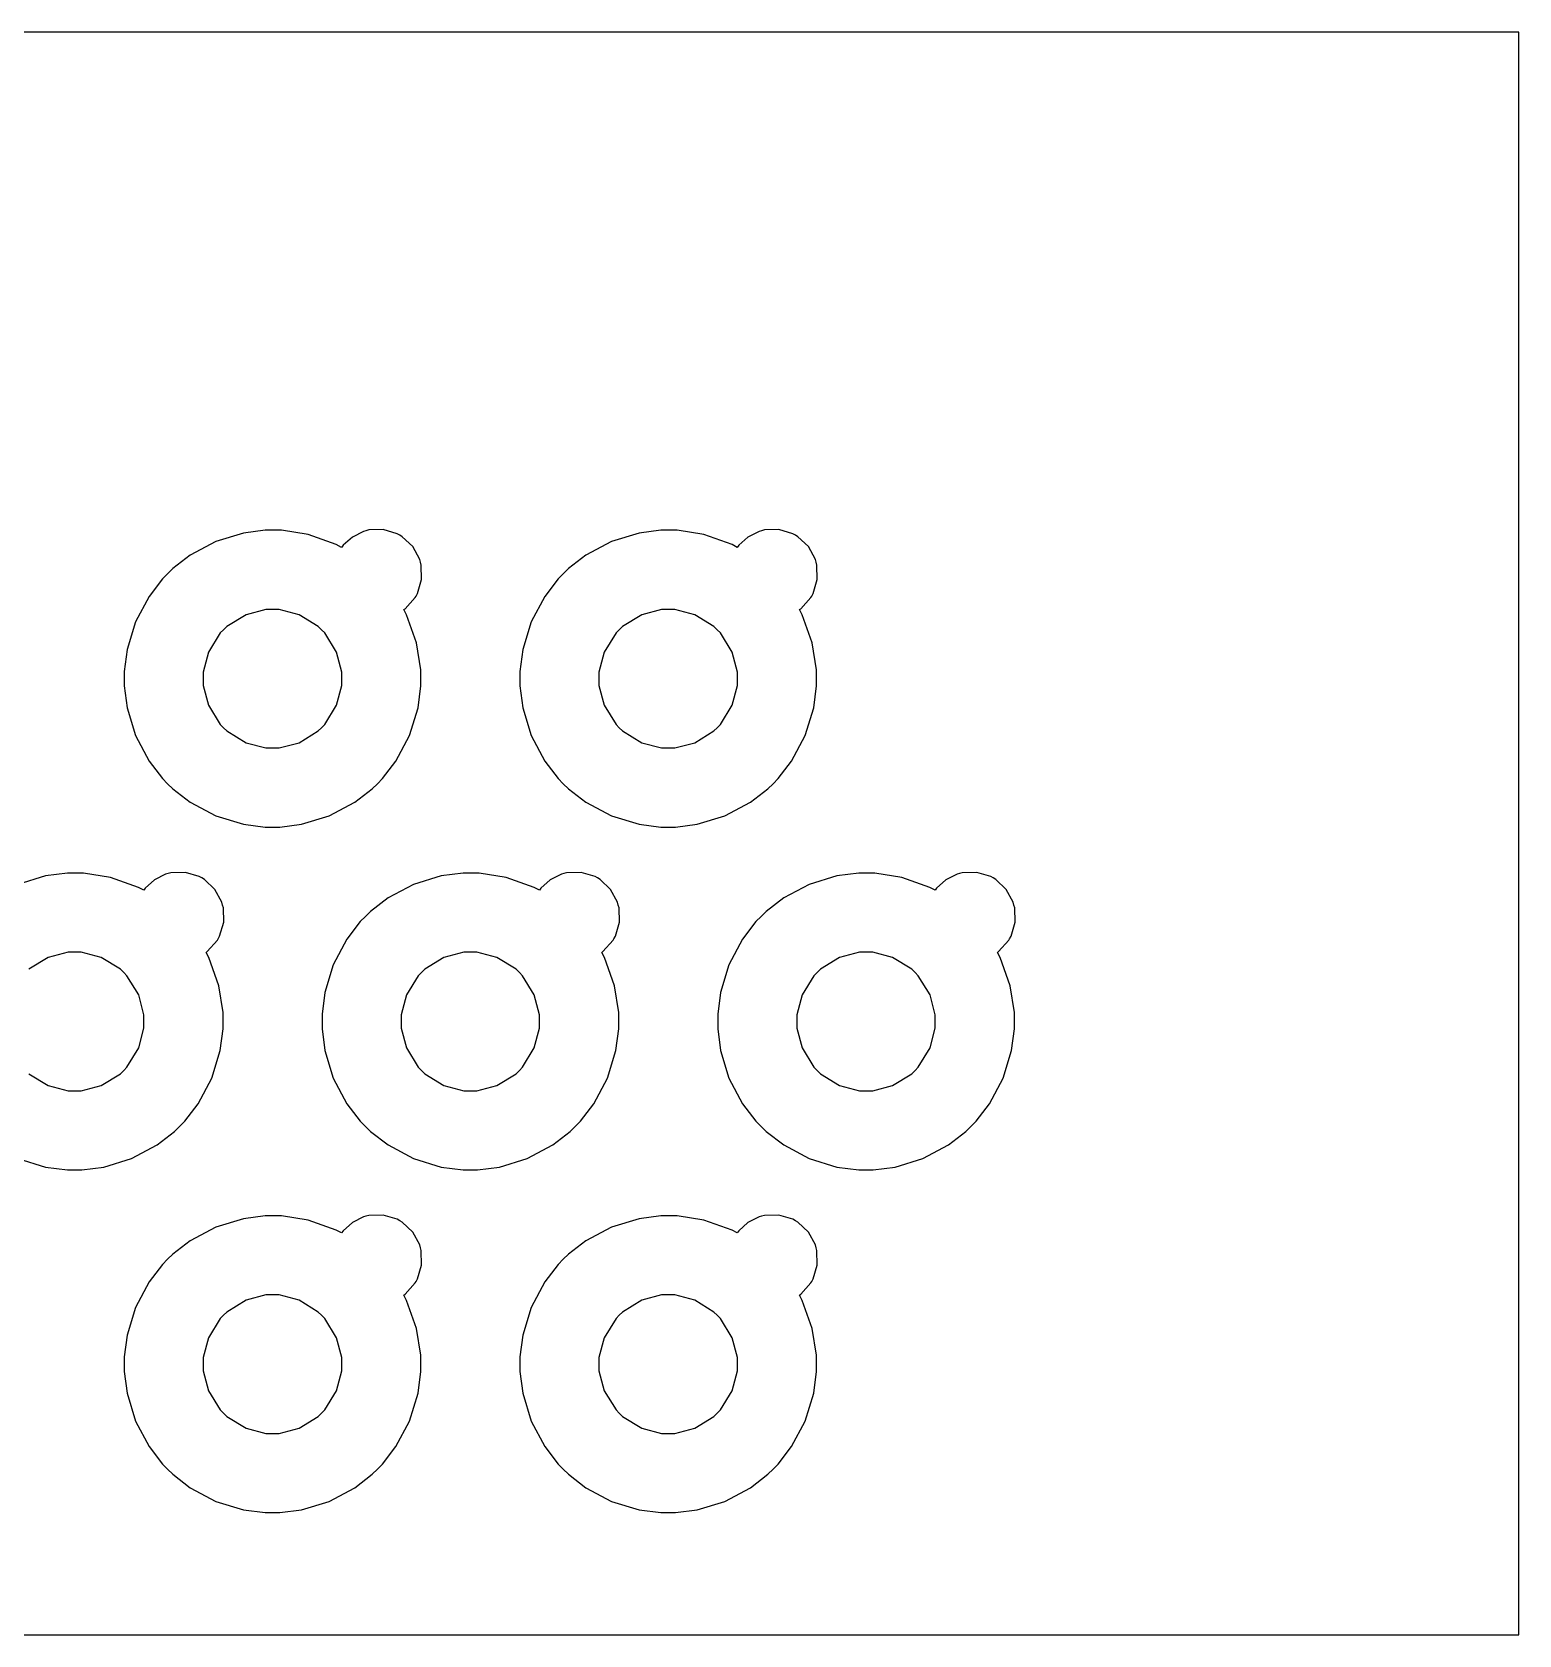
# Model space of a CAD drawing. Extents: x -27 to 273, y -31 to 50.
# Drawn here: x 197.8 to 273, y -31 to 50 of the extents above; entities that cross this region are included whole.
import ezdxf

# ---------------------------------------------------------------- set-up
doc = ezdxf.new("R2010")
doc.units = 0
doc.layers.get('0').update_dxf_attribs({"linetype": 'CONTINUOUS'})

msp = doc.modelspace()

# ---------------------------------------------------------------- linework, layer by layer
at = {"color": 0}
for p, q in [((197.999, 49.9992), (29.2489, 49.9992)), ((273, 49.9992), (197.999, 49.9992)), ((273, 34.812), (273, 49.9992)), ((273, -10.7501), (273, 34.812)), ((208.529, 24.6751), (207.129, 24.2493)), ((209.633, 24.8199), (208.529, 24.6751)), ((210, 24.8199), (209.633, 24.8199)), ((210.451, 24.8199), (210, 24.8199)), ((211.806, 24.6007), (210.451, 24.8199)), ((213.224, 24.0991), (211.806, 24.6007)), ((214.033, 24.4822), (213.566, 24.0619)), ((214.598, 24.7647), (214.033, 24.4822)), ((214.722, 24.7978), (214.598, 24.7647)), ((214.865, 24.8364), (214.722, 24.7978)), ((215.597, 24.8557), (214.865, 24.8364)), ((216.298, 24.6476), (215.597, 24.8557)), ((216.428, 24.5718), (216.298, 24.6476)), ((216.556, 24.4974), (216.428, 24.5718)), ((217.088, 23.9944), (216.556, 24.4974)), ((228.53, 24.6751), (227.13, 24.2493)), ((229.632, 24.8199), (228.53, 24.6751)), ((230, 24.8199), (229.632, 24.8199)), ((230.451, 24.8199), (230, 24.8199)), ((231.805, 24.6007), (230.451, 24.8199)), ((233.225, 24.0991), (231.805, 24.6007)), ((234.032, 24.4822), (233.566, 24.0619)), ((234.597, 24.7647), (234.032, 24.4822)), ((234.721, 24.7978), (234.597, 24.7647)), ((234.865, 24.8364), (234.721, 24.7978)), ((235.596, 24.8557), (234.865, 24.8364)), ((236.299, 24.6476), (235.596, 24.8557)), ((236.428, 24.5718), (236.299, 24.6476)), ((236.557, 24.4974), (236.428, 24.5718)), ((237.089, 23.9944), (236.557, 24.4974)), ((205.839, 23.5617), (204.956, 22.8851)), ((207.129, 24.2493), (205.839, 23.5617)), ((213.491, 23.9586), (213.224, 24.0991)), ((213.566, 24.0619), (213.491, 23.9586)), ((217.438, 23.3509), (217.088, 23.9944)), ((225.838, 23.5617), (224.955, 22.8851)), ((227.13, 24.2493), (225.838, 23.5617)), ((233.492, 23.9586), (233.225, 24.0991)), ((233.566, 24.0619), (233.492, 23.9586)), ((237.437, 23.3509), (237.089, 23.9944)), ((204.956, 22.8851), (204.696, 22.6246)), ((217.477, 23.2062), (217.438, 23.3509)), ((217.515, 23.0628), (217.477, 23.2062)), ((217.533, 22.3311), (217.515, 23.0628)), ((224.955, 22.8851), (224.696, 22.6246)), ((237.476, 23.2062), (237.437, 23.3509)), ((237.515, 23.0628), (237.476, 23.2062)), ((237.534, 22.3311), (237.515, 23.0628)), ((204.436, 22.3655), (203.76, 21.4822)), ((204.696, 22.6246), (204.436, 22.3655)), ((217.326, 21.6283), (217.533, 22.3311)), ((224.435, 22.3655), (223.759, 21.4822)), ((224.696, 22.6246), (224.435, 22.3655)), ((237.326, 21.6283), (237.534, 22.3311)), ((203.76, 21.4822), (203.071, 20.191)), ((216.699, 20.858), (217.212, 21.4313)), ((217.212, 21.4313), (217.252, 21.4988)), ((217.252, 21.4988), (217.326, 21.6283)), ((223.759, 21.4822), (223.07, 20.191)), ((236.699, 20.858), (237.211, 21.4313)), ((237.211, 21.4313), (237.251, 21.4988)), ((237.251, 21.4988), (237.326, 21.6283)), ((208.66, 20.5548), (207.69, 19.9595)), ((209.664, 20.8208), (208.66, 20.5548)), ((210, 20.8208), (209.664, 20.8208)), ((210.334, 20.8208), (210, 20.8208)), ((211.339, 20.5548), (210.334, 20.8208)), ((212.31, 19.9595), (211.339, 20.5548)), ((216.637, 20.8125), (216.699, 20.858)), ((216.778, 20.5466), (216.637, 20.8125)), ((217.279, 19.1272), (216.778, 20.5466)), ((228.659, 20.5548), (227.689, 19.9595)), ((229.664, 20.8208), (228.659, 20.5548)), ((230, 20.8208), (229.664, 20.8208)), ((230.335, 20.8208), (230, 20.8208)), ((231.34, 20.5548), (230.335, 20.8208)), ((232.311, 19.9595), (231.34, 20.5548)), ((236.638, 20.8125), (236.699, 20.858)), ((236.777, 20.5466), (236.638, 20.8125)), ((237.279, 19.1272), (236.777, 20.5466)), ((203.071, 20.191), (202.645, 18.7909)), ((207.36, 19.6315), (206.766, 18.6614)), ((207.526, 19.7955), (207.36, 19.6315)), ((207.69, 19.9595), (207.526, 19.7955)), ((212.474, 19.7955), (212.31, 19.9595)), ((212.638, 19.6315), (212.474, 19.7955)), ((213.232, 18.6614), (212.638, 19.6315)), ((223.07, 20.191), (222.644, 18.7909)), ((227.361, 19.6315), (226.766, 18.6614)), ((227.525, 19.7955), (227.361, 19.6315)), ((227.689, 19.9595), (227.525, 19.7955)), ((232.475, 19.7955), (232.311, 19.9595)), ((232.639, 19.6315), (232.475, 19.7955)), ((233.233, 18.6614), (232.639, 19.6315)), ((202.645, 18.7909), (202.5, 17.6885)), ((206.766, 18.6614), (206.5, 17.6568)), ((213.499, 17.6568), (213.232, 18.6614)), ((217.5, 17.7726), (217.279, 19.1272)), ((222.644, 18.7909), (222.499, 17.6885)), ((226.766, 18.6614), (226.5, 17.6568)), ((233.5, 17.6568), (233.233, 18.6614)), ((237.5, 17.7726), (237.279, 19.1272)), ((202.5, 17.6885), (202.5, 17.3206)), ((202.5, 17.3206), (202.5, 16.954)), ((206.5, 17.6568), (206.5, 17.3206)), ((206.5, 17.3206), (206.5, 16.9857)), ((213.499, 17.3206), (213.499, 17.6568)), ((213.499, 16.9857), (213.499, 17.3206)), ((217.5, 17.3206), (217.5, 17.7726)), ((217.5, 16.954), (217.5, 17.3206)), ((222.499, 17.6885), (222.499, 17.3206)), ((222.499, 17.3206), (222.499, 16.954)), ((226.5, 17.6568), (226.5, 17.3206)), ((226.5, 17.3206), (226.5, 16.9857)), ((233.5, 17.3206), (233.5, 17.6568)), ((233.5, 16.9857), (233.5, 17.3206)), ((237.5, 17.3206), (237.5, 17.7726)), ((237.5, 16.954), (237.5, 17.3206)), ((202.5, 16.954), (202.645, 15.8516)), ((206.5, 16.9857), (206.766, 15.9811)), ((213.232, 15.9811), (213.499, 16.9857)), ((217.354, 15.8516), (217.5, 16.954)), ((222.499, 16.954), (222.644, 15.8516)), ((226.5, 16.9857), (226.766, 15.9811)), ((233.233, 15.9811), (233.5, 16.9857)), ((237.353, 15.8516), (237.5, 16.954)), ((202.645, 15.8516), (203.071, 14.4515)), ((206.766, 15.9811), (207.36, 15.0096)), ((212.638, 15.0096), (213.232, 15.9811)), ((216.928, 14.4515), (217.354, 15.8516)), ((222.644, 15.8516), (223.07, 14.4515)), ((226.766, 15.9811), (227.361, 15.0096)), ((232.639, 15.0096), (233.233, 15.9811)), ((236.927, 14.4515), (237.353, 15.8516)), ((207.36, 15.0096), (207.526, 14.8456)), ((207.526, 14.8456), (207.69, 14.6816)), ((207.69, 14.6816), (208.66, 14.0877)), ((211.339, 14.0877), (212.31, 14.6816)), ((212.31, 14.6816), (212.474, 14.8456)), ((212.474, 14.8456), (212.638, 15.0096)), ((227.361, 15.0096), (227.525, 14.8456)), ((227.525, 14.8456), (227.689, 14.6816)), ((227.689, 14.6816), (228.659, 14.0877)), ((231.34, 14.0877), (232.311, 14.6816)), ((232.311, 14.6816), (232.475, 14.8456)), ((232.475, 14.8456), (232.639, 15.0096)), ((203.071, 14.4515), (203.76, 13.1603)), ((208.66, 14.0877), (209.664, 13.8204)), ((209.664, 13.8204), (210, 13.8204)), ((210, 13.8204), (210.334, 13.8204)), ((210.334, 13.8204), (211.339, 14.0877)), ((216.239, 13.1603), (216.928, 14.4515)), ((223.07, 14.4515), (223.759, 13.1603)), ((228.659, 14.0877), (229.664, 13.8204)), ((229.664, 13.8204), (230, 13.8204)), ((230, 13.8204), (230.335, 13.8204)), ((230.335, 13.8204), (231.34, 14.0877)), ((236.238, 13.1603), (236.927, 14.4515)), ((203.76, 13.1603), (204.436, 12.2769)), ((215.562, 12.2769), (216.239, 13.1603)), ((223.759, 13.1603), (224.435, 12.2769)), ((235.562, 12.2769), (236.238, 13.1603)), ((204.436, 12.2769), (204.696, 12.0165)), ((215.303, 12.0165), (215.562, 12.2769)), ((224.435, 12.2769), (224.696, 12.0165)), ((235.303, 12.0165), (235.562, 12.2769)), ((204.696, 12.0165), (204.956, 11.7574)), ((204.956, 11.7574), (205.839, 11.0808)), ((214.159, 11.0808), (215.043, 11.7574)), ((215.043, 11.7574), (215.303, 12.0165)), ((224.696, 12.0165), (224.955, 11.7574)), ((224.955, 11.7574), (225.838, 11.0808)), ((234.16, 11.0808), (235.042, 11.7574)), ((235.042, 11.7574), (235.303, 12.0165)), ((205.839, 11.0808), (207.129, 10.3918)), ((212.87, 10.3918), (214.159, 11.0808)), ((225.838, 11.0808), (227.13, 10.3918)), ((232.869, 10.3918), (234.16, 11.0808)), ((207.129, 10.3918), (208.529, 9.96597)), ((208.529, 9.96597), (209.633, 9.81989)), ((209.633, 9.81989), (210, 9.81989)), ((210, 9.81989), (210.367, 9.81989)), ((210.367, 9.81989), (211.469, 9.96597)), ((211.469, 9.96597), (212.87, 10.3918)), ((227.13, 10.3918), (228.53, 9.96597)), ((228.53, 9.96597), (229.632, 9.81989)), ((229.632, 9.81989), (230, 9.81989)), ((230, 9.81989), (230.367, 9.81989)), ((230.367, 9.81989), (231.469, 9.96597)), ((231.469, 9.96597), (232.869, 10.3918)), ((198.529, 7.35598), (197.128, 6.93014)), ((199.632, 7.50066), (198.529, 7.35598)), ((200, 7.50066), (199.632, 7.50066)), ((200.451, 7.50066), (200, 7.50066)), ((201.805, 7.28017), (200.451, 7.50066)), ((204.597, 7.44418), (204.032, 7.16167)), ((204.722, 7.47723), (204.597, 7.44418)), ((204.865, 7.51583), (204.722, 7.47723)), ((205.596, 7.53512), (204.865, 7.51583)), ((206.299, 7.32702), (205.596, 7.53512)), ((206.429, 7.25124), (206.299, 7.32702)), ((218.529, 7.35598), (217.129, 6.93014)), ((219.632, 7.50066), (218.529, 7.35598)), ((220, 7.50066), (219.632, 7.50066)), ((220.45, 7.50066), (220, 7.50066)), ((221.805, 7.28017), (220.45, 7.50066)), ((224.597, 7.44418), (224.033, 7.16167)), ((224.721, 7.47723), (224.597, 7.44418)), ((224.864, 7.51583), (224.721, 7.47723)), ((225.596, 7.53512), (224.864, 7.51583)), ((226.299, 7.32702), (225.596, 7.53512)), ((226.428, 7.25124), (226.299, 7.32702)), ((238.529, 7.35598), (237.129, 6.93014)), ((239.632, 7.50066), (238.529, 7.35598)), ((240, 7.50066), (239.632, 7.50066)), ((240.451, 7.50066), (240, 7.50066)), ((241.806, 7.28017), (240.451, 7.50066)), ((244.598, 7.44418), (244.033, 7.16167)), ((244.722, 7.47723), (244.598, 7.44418)), ((244.865, 7.51583), (244.722, 7.47723)), ((245.597, 7.53512), (244.865, 7.51583)), ((246.298, 7.32702), (245.597, 7.53512)), ((246.428, 7.25124), (246.298, 7.32702)), ((203.225, 6.77855), (201.805, 7.28017)), ((203.492, 6.63801), (203.225, 6.77855)), ((203.567, 6.74137), (203.492, 6.63801)), ((204.032, 7.16167), (203.567, 6.74137)), ((206.557, 7.17684), (206.429, 7.25124)), ((207.088, 6.67385), (206.557, 7.17684)), ((207.438, 6.03031), (207.088, 6.67385)), ((217.129, 6.93014), (215.838, 6.24113)), ((223.224, 6.77855), (221.805, 7.28017)), ((223.492, 6.63801), (223.224, 6.77855)), ((223.566, 6.74137), (223.492, 6.63801)), ((224.033, 7.16167), (223.566, 6.74137)), ((226.556, 7.17684), (226.428, 7.25124)), ((227.088, 6.67385), (226.556, 7.17684)), ((227.438, 6.03031), (227.088, 6.67385)), ((237.129, 6.93014), (235.839, 6.24113)), ((243.224, 6.77855), (241.806, 7.28017)), ((243.491, 6.63801), (243.224, 6.77855)), ((243.566, 6.74137), (243.491, 6.63801)), ((244.033, 7.16167), (243.566, 6.74137)), ((246.557, 7.17684), (246.428, 7.25124)), ((247.088, 6.67385), (246.557, 7.17684)), ((247.438, 6.03031), (247.088, 6.67385)), ((207.476, 5.8856), (207.438, 6.03031)), ((207.514, 5.74227), (207.476, 5.8856)), ((207.534, 5.01054), (207.514, 5.74227)), ((215.838, 6.24113), (214.956, 5.56451)), ((227.477, 5.8856), (227.438, 6.03031)), ((227.516, 5.74227), (227.477, 5.8856)), ((227.534, 5.01054), (227.516, 5.74227)), ((235.839, 6.24113), (234.956, 5.56451)), ((247.476, 5.8856), (247.438, 6.03031)), ((247.515, 5.74227), (247.476, 5.8856)), ((247.533, 5.01054), (247.515, 5.74227)), ((207.326, 4.30773), (207.534, 5.01054)), ((214.437, 5.045), (213.76, 4.16168)), ((214.697, 5.30408), (214.437, 5.045)), ((214.956, 5.56451), (214.697, 5.30408)), ((227.327, 4.30773), (227.534, 5.01054)), ((234.436, 5.045), (233.759, 4.16168)), ((234.696, 5.30408), (234.436, 5.045)), ((234.956, 5.56451), (234.696, 5.30408)), ((247.326, 4.30773), (247.533, 5.01054)), ((206.699, 3.53741), (207.211, 4.11067)), ((207.211, 4.11067), (207.251, 4.17823)), ((207.251, 4.17823), (207.326, 4.30773)), ((213.76, 4.16168), (213.071, 2.87045)), ((226.7, 3.53741), (227.212, 4.11067)), ((227.212, 4.11067), (227.252, 4.17823)), ((227.252, 4.17823), (227.327, 4.30773)), ((233.759, 4.16168), (233.07, 2.87045)), ((246.699, 3.53741), (247.212, 4.11067)), ((247.212, 4.11067), (247.252, 4.17823)), ((247.252, 4.17823), (247.326, 4.30773)), ((199.664, 3.50022), (198.659, 3.23426)), ((200, 3.50022), (199.664, 3.50022)), ((200.334, 3.50022), (200, 3.50022)), ((201.338, 3.23426), (200.334, 3.50022)), ((206.638, 3.49195), (206.699, 3.53741)), ((206.778, 3.22599), (206.638, 3.49195)), ((219.665, 3.50022), (218.66, 3.23426)), ((220, 3.50022), (219.665, 3.50022)), ((220.334, 3.50022), (220, 3.50022)), ((221.339, 3.23426), (220.334, 3.50022)), ((226.638, 3.49195), (226.7, 3.53741)), ((226.777, 3.22599), (226.638, 3.49195)), ((239.664, 3.50022), (238.66, 3.23426)), ((240, 3.50022), (239.664, 3.50022)), ((240.334, 3.50022), (240, 3.50022)), ((241.338, 3.23426), (240.334, 3.50022)), ((246.637, 3.49195), (246.699, 3.53741)), ((246.778, 3.22599), (246.637, 3.49195)), ((198.659, 3.23426), (197.689, 2.63894)), ((202.31, 2.63894), (201.338, 3.23426)), ((202.475, 2.47496), (202.31, 2.63894)), ((202.639, 2.31097), (202.475, 2.47496)), ((207.279, 1.80661), (206.778, 3.22599)), ((213.071, 2.87045), (212.645, 1.47037)), ((217.525, 2.47496), (217.361, 2.31097)), ((217.689, 2.63894), (217.525, 2.47496)), ((218.66, 3.23426), (217.689, 2.63894)), ((222.311, 2.63894), (221.339, 3.23426)), ((222.475, 2.47496), (222.311, 2.63894)), ((222.639, 2.31097), (222.475, 2.47496)), ((227.279, 1.80661), (226.777, 3.22599)), ((233.07, 2.87045), (232.645, 1.47037)), ((237.526, 2.47496), (237.36, 2.31097)), ((237.69, 2.63894), (237.526, 2.47496)), ((238.66, 3.23426), (237.69, 2.63894)), ((242.31, 2.63894), (241.338, 3.23426)), ((242.475, 2.47496), (242.31, 2.63894)), ((242.639, 2.31097), (242.475, 2.47496)), ((247.279, 1.80661), (246.778, 3.22599)), ((203.233, 1.34083), (202.639, 2.31097)), ((207.5, 0.452), (207.279, 1.80661)), ((217.361, 2.31097), (216.765, 1.34083)), ((223.232, 1.34083), (222.639, 2.31097)), ((227.5, 0.452), (227.279, 1.80661)), ((237.36, 2.31097), (236.766, 1.34083)), ((243.233, 1.34083), (242.639, 2.31097)), ((247.5, 0.452), (247.279, 1.80661)), ((203.501, 0.33624), (203.233, 1.34083)), ((212.645, 1.47037), (212.5, 0.36794)), ((216.765, 1.34083), (216.499, 0.33624)), ((223.5, 0.33624), (223.232, 1.34083)), ((232.645, 1.47037), (232.5, 0.36794)), ((236.766, 1.34083), (236.5, 0.33624)), ((243.499, 0.33624), (243.233, 1.34083)), ((203.501, 0), (203.501, 0.33624)), ((203.501, -0.33486), (203.501, 0)), ((207.5, 0), (207.5, 0.452)), ((207.5, -0.36656), (207.5, 0)), ((212.5, 0.36794), (212.5, 0)), ((212.5, 0), (212.5, -0.36656)), ((216.499, 0.33624), (216.499, 0)), ((216.499, 0), (216.499, -0.33486)), ((223.5, 0), (223.5, 0.33624)), ((223.5, -0.33486), (223.5, 0)), ((227.5, 0), (227.5, 0.452)), ((227.5, -0.36656), (227.5, 0)), ((232.5, 0.36794), (232.5, 0)), ((232.5, 0), (232.5, -0.36656)), ((236.5, 0.33624), (236.5, 0)), ((236.5, 0), (236.5, -0.33486)), ((243.499, 0), (243.499, 0.33624)), ((243.499, -0.33486), (243.499, 0)), ((247.5, 0), (247.5, 0.452)), ((247.5, -0.36656), (247.5, 0)), ((203.233, -1.33945), (203.501, -0.33486)), ((207.353, -1.46899), (207.5, -0.36656)), ((212.5, -0.36656), (212.645, -1.46899)), ((216.499, -0.33486), (216.765, -1.33945)), ((223.232, -1.33945), (223.5, -0.33486)), ((227.354, -1.46899), (227.5, -0.36656)), ((232.5, -0.36656), (232.645, -1.46899)), ((236.5, -0.33486), (236.766, -1.33945)), ((243.233, -1.33945), (243.499, -0.33486)), ((247.354, -1.46899), (247.5, -0.36656)), ((202.639, -2.31097), (203.233, -1.33945)), ((206.927, -2.86907), (207.353, -1.46899)), ((212.645, -1.46899), (213.071, -2.86907)), ((216.765, -1.33945), (217.361, -2.31097)), ((222.639, -2.31097), (223.232, -1.33945)), ((226.929, -2.86907), (227.354, -1.46899)), ((232.645, -1.46899), (233.07, -2.86907)), ((236.766, -1.33945), (237.36, -2.31097)), ((242.639, -2.31097), (243.233, -1.33945)), ((246.928, -2.86907), (247.354, -1.46899)), ((202.475, -2.47496), (202.639, -2.31097)), ((217.361, -2.31097), (217.525, -2.47496)), ((222.475, -2.47496), (222.639, -2.31097)), ((237.36, -2.31097), (237.526, -2.47496)), ((242.475, -2.47496), (242.639, -2.31097)), ((197.689, -2.63894), (198.659, -3.23288)), ((198.659, -3.23288), (199.664, -3.50022)), ((200.334, -3.50022), (201.338, -3.23288)), ((201.338, -3.23288), (202.31, -2.63894)), ((202.31, -2.63894), (202.475, -2.47496)), ((206.238, -4.16031), (206.927, -2.86907)), ((213.071, -2.86907), (213.76, -4.16031)), ((217.525, -2.47496), (217.689, -2.63894)), ((217.689, -2.63894), (218.66, -3.23288)), ((218.66, -3.23288), (219.665, -3.50022)), ((220.334, -3.50022), (221.339, -3.23288)), ((221.339, -3.23288), (222.311, -2.63894)), ((222.311, -2.63894), (222.475, -2.47496)), ((226.24, -4.16031), (226.929, -2.86907)), ((233.07, -2.86907), (233.759, -4.16031)), ((237.526, -2.47496), (237.69, -2.63894)), ((237.69, -2.63894), (238.66, -3.23288)), ((238.66, -3.23288), (239.664, -3.50022)), ((240.334, -3.50022), (241.338, -3.23288)), ((241.338, -3.23288), (242.31, -2.63894)), ((242.31, -2.63894), (242.475, -2.47496)), ((246.239, -4.16031), (246.928, -2.86907)), ((199.664, -3.50022), (200, -3.50022)), ((200, -3.50022), (200.334, -3.50022)), ((219.665, -3.50022), (220, -3.50022)), ((220, -3.50022), (220.334, -3.50022)), ((239.664, -3.50022), (240, -3.50022)), ((240, -3.50022), (240.334, -3.50022)), ((205.562, -5.04363), (206.238, -4.16031)), ((213.76, -4.16031), (214.437, -5.04363)), ((225.563, -5.04363), (226.24, -4.16031)), ((233.759, -4.16031), (234.436, -5.04363)), ((245.562, -5.04363), (246.239, -4.16031)), ((204.161, -6.23976), (205.043, -5.56313)), ((205.043, -5.56313), (205.303, -5.30408)), ((205.303, -5.30408), (205.562, -5.04363)), ((214.437, -5.04363), (214.697, -5.30408)), ((214.697, -5.30408), (214.956, -5.56313)), ((214.956, -5.56313), (215.838, -6.23976)), ((224.16, -6.23976), (225.043, -5.56313)), ((225.043, -5.56313), (225.304, -5.30408)), ((225.304, -5.30408), (225.563, -5.04363)), ((234.436, -5.04363), (234.696, -5.30408)), ((234.696, -5.30408), (234.956, -5.56313)), ((234.956, -5.56313), (235.839, -6.23976)), ((244.159, -6.23976), (245.043, -5.56313)), ((245.043, -5.56313), (245.303, -5.30408)), ((245.303, -5.30408), (245.562, -5.04363)), ((202.869, -6.92877), (204.161, -6.23976)), ((215.838, -6.23976), (217.129, -6.92877)), ((222.87, -6.92877), (224.16, -6.23976)), ((235.839, -6.23976), (237.129, -6.92877)), ((242.87, -6.92877), (244.159, -6.23976)), ((197.128, -6.92877), (198.529, -7.35461)), ((201.469, -7.35461), (202.869, -6.92877)), ((217.129, -6.92877), (218.529, -7.35461)), ((221.47, -7.35461), (222.87, -6.92877)), ((237.129, -6.92877), (238.529, -7.35461)), ((241.469, -7.35461), (242.87, -6.92877)), ((198.529, -7.35461), (199.632, -7.50066)), ((199.632, -7.50066), (200, -7.50066)), ((200, -7.50066), (200.367, -7.50066)), ((200.367, -7.50066), (201.469, -7.35461)), ((218.529, -7.35461), (219.632, -7.50066)), ((219.632, -7.50066), (220, -7.50066)), ((220, -7.50066), (220.366, -7.50066)), ((220.366, -7.50066), (221.47, -7.35461)), ((238.529, -7.35461), (239.632, -7.50066)), ((239.632, -7.50066), (240, -7.50066)), ((240, -7.50066), (240.367, -7.50066)), ((240.367, -7.50066), (241.469, -7.35461)), ((207.129, -10.3904), (205.839, -11.0794)), ((208.529, -9.9646), (207.129, -10.3904)), ((209.633, -9.81989), (208.529, -9.9646)), ((210, -9.81989), (209.633, -9.81989)), ((210.451, -9.81989), (210, -9.81989)), ((211.806, -10.0404), (210.451, -9.81989)), ((213.224, -10.542), (211.806, -10.0404)), ((214.033, -10.1589), (213.566, -10.5792)), ((214.598, -9.8764), (214.033, -10.1589)), ((214.722, -9.84331), (214.598, -9.8764)), ((214.865, -9.80475), (214.722, -9.84331)), ((215.597, -9.78546), (214.865, -9.80475)), ((216.298, -9.99352), (215.597, -9.78546)), ((216.428, -10.0693), (216.298, -9.99352)), ((216.556, -10.1437), (216.428, -10.0693)), ((217.088, -10.6467), (216.556, -10.1437)), ((227.13, -10.3904), (225.838, -11.0794)), ((228.53, -9.9646), (227.13, -10.3904)), ((229.632, -9.81989), (228.53, -9.9646)), ((230, -9.81989), (229.632, -9.81989)), ((230.451, -9.81989), (230, -9.81989)), ((231.805, -10.0404), (230.451, -9.81989)), ((233.225, -10.542), (231.805, -10.0404)), ((234.032, -10.1589), (233.566, -10.5792)), ((234.597, -9.8764), (234.032, -10.1589)), ((234.721, -9.84331), (234.597, -9.8764)), ((234.865, -9.80475), (234.721, -9.84331)), ((235.596, -9.78546), (234.865, -9.80475)), ((236.299, -9.99352), (235.596, -9.78546)), ((236.428, -10.0693), (236.299, -9.99352)), ((236.557, -10.1437), (236.428, -10.0693)), ((237.089, -10.6467), (236.557, -10.1437)), ((205.839, -11.0794), (204.956, -11.756)), ((213.491, -10.6826), (213.224, -10.542)), ((213.566, -10.5792), (213.491, -10.6826)), ((217.438, -11.2903), (217.088, -10.6467)), ((217.477, -11.435), (217.438, -11.2903)), ((225.838, -11.0794), (224.955, -11.756)), ((233.492, -10.6826), (233.225, -10.542)), ((233.566, -10.5792), (233.492, -10.6826)), ((237.437, -11.2903), (237.089, -10.6467)), ((237.476, -11.435), (237.437, -11.2903)), ((273, -31.0003), (273, -10.7501)), ((204.696, -12.0165), (204.436, -12.2756)), ((204.956, -11.756), (204.696, -12.0165)), ((217.515, -11.5783), (217.477, -11.435)), ((217.533, -12.31), (217.515, -11.5783)), ((224.696, -12.0165), (224.435, -12.2756)), ((224.955, -11.756), (224.696, -12.0165)), ((237.515, -11.5783), (237.476, -11.435)), ((237.534, -12.31), (237.515, -11.5783)), ((204.436, -12.2756), (203.76, -13.1589)), ((217.326, -13.0128), (217.533, -12.31)), ((224.435, -12.2756), (223.759, -13.1589)), ((237.326, -13.0128), (237.534, -12.31)), ((203.76, -13.1589), (203.071, -14.4501)), ((216.699, -13.7831), (217.212, -13.2099)), ((217.212, -13.2099), (217.252, -13.1423)), ((217.252, -13.1423), (217.326, -13.0128)), ((223.759, -13.1589), (223.07, -14.4501)), ((236.699, -13.7831), (237.211, -13.2099)), ((237.211, -13.2099), (237.251, -13.1423)), ((237.251, -13.1423), (237.326, -13.0128)), ((203.071, -14.4501), (202.645, -15.8502)), ((208.66, -14.0863), (207.69, -14.6816)), ((209.664, -13.8204), (208.66, -14.0863)), ((210, -13.8204), (209.664, -13.8204)), ((210.334, -13.8204), (210, -13.8204)), ((211.339, -14.0863), (210.334, -13.8204)), ((212.31, -14.6816), (211.339, -14.0863)), ((216.637, -13.8286), (216.699, -13.7831)), ((216.778, -14.0946), (216.637, -13.8286)), ((217.279, -15.514), (216.778, -14.0946)), ((223.07, -14.4501), (222.644, -15.8502)), ((228.659, -14.0863), (227.689, -14.6816)), ((229.664, -13.8204), (228.659, -14.0863)), ((230, -13.8204), (229.664, -13.8204)), ((230.335, -13.8204), (230, -13.8204)), ((231.34, -14.0863), (230.335, -13.8204)), ((232.311, -14.6816), (231.34, -14.0863)), ((236.638, -13.8286), (236.699, -13.7831)), ((236.777, -14.0946), (236.638, -13.8286)), ((237.279, -15.514), (236.777, -14.0946)), ((207.36, -15.0096), (206.766, -15.9797)), ((207.526, -14.8456), (207.36, -15.0096)), ((207.69, -14.6816), (207.526, -14.8456)), ((212.474, -14.8456), (212.31, -14.6816)), ((212.638, -15.0096), (212.474, -14.8456)), ((213.232, -15.9797), (212.638, -15.0096)), ((227.361, -15.0096), (226.766, -15.9797)), ((227.525, -14.8456), (227.361, -15.0096)), ((227.689, -14.6816), (227.525, -14.8456)), ((232.475, -14.8456), (232.311, -14.6816)), ((232.639, -15.0096), (232.475, -14.8456)), ((233.233, -15.9797), (232.639, -15.0096)), ((202.645, -15.8502), (202.5, -16.9526)), ((206.766, -15.9797), (206.5, -16.9843)), ((213.499, -16.9843), (213.232, -15.9797)), ((217.5, -16.8686), (217.279, -15.514)), ((222.644, -15.8502), (222.499, -16.9526)), ((226.766, -15.9797), (226.5, -16.9843)), ((233.5, -16.9843), (233.233, -15.9797)), ((237.5, -16.8686), (237.279, -15.514)), ((202.5, -16.9526), (202.5, -17.3206)), ((206.5, -16.9843), (206.5, -17.3206)), ((213.499, -17.3206), (213.499, -16.9843)), ((217.5, -17.3206), (217.5, -16.8686)), ((222.499, -16.9526), (222.499, -17.3206)), ((226.5, -16.9843), (226.5, -17.3206)), ((233.5, -17.3206), (233.5, -16.9843)), ((237.5, -17.3206), (237.5, -16.8686)), ((202.5, -17.3206), (202.5, -17.6871)), ((202.5, -17.6871), (202.645, -18.7895)), ((206.5, -17.3206), (206.5, -17.6554)), ((206.5, -17.6554), (206.766, -18.66)), ((213.232, -18.66), (213.499, -17.6554)), ((213.499, -17.6554), (213.499, -17.3206)), ((217.354, -18.7895), (217.5, -17.6871)), ((217.5, -17.6871), (217.5, -17.3206)), ((222.499, -17.3206), (222.499, -17.6871)), ((222.499, -17.6871), (222.644, -18.7895)), ((226.5, -17.3206), (226.5, -17.6554)), ((226.5, -17.6554), (226.766, -18.66)), ((233.233, -18.66), (233.5, -17.6554)), ((233.5, -17.6554), (233.5, -17.3206)), ((237.353, -18.7895), (237.5, -17.6871)), ((237.5, -17.6871), (237.5, -17.3206)), ((202.645, -18.7895), (203.071, -20.1896)), ((206.766, -18.66), (207.36, -19.6315)), ((212.638, -19.6315), (213.232, -18.66)), ((216.928, -20.1896), (217.354, -18.7895)), ((222.644, -18.7895), (223.07, -20.1896)), ((226.766, -18.66), (227.361, -19.6315)), ((232.639, -19.6315), (233.233, -18.66)), ((236.927, -20.1896), (237.353, -18.7895)), ((203.071, -20.1896), (203.76, -21.4809)), ((207.36, -19.6315), (207.526, -19.7955)), ((207.526, -19.7955), (207.69, -19.9595)), ((207.69, -19.9595), (208.66, -20.5534)), ((211.339, -20.5534), (212.31, -19.9595)), ((212.31, -19.9595), (212.474, -19.7955)), ((212.474, -19.7955), (212.638, -19.6315)), ((216.239, -21.4809), (216.928, -20.1896)), ((223.07, -20.1896), (223.759, -21.4809)), ((227.361, -19.6315), (227.525, -19.7955)), ((227.525, -19.7955), (227.689, -19.9595)), ((227.689, -19.9595), (228.659, -20.5534)), ((231.34, -20.5534), (232.311, -19.9595)), ((232.311, -19.9595), (232.475, -19.7955)), ((232.475, -19.7955), (232.639, -19.6315)), ((236.238, -21.4809), (236.927, -20.1896)), ((208.66, -20.5534), (209.664, -20.8208)), ((209.664, -20.8208), (210, -20.8208)), ((210, -20.8208), (210.334, -20.8208)), ((210.334, -20.8208), (211.339, -20.5534)), ((228.659, -20.5534), (229.664, -20.8208)), ((229.664, -20.8208), (230, -20.8208)), ((230, -20.8208), (230.335, -20.8208)), ((230.335, -20.8208), (231.34, -20.5534)), ((203.76, -21.4809), (204.436, -22.3642)), ((215.562, -22.3642), (216.239, -21.4809)), ((223.759, -21.4809), (224.435, -22.3642)), ((235.562, -22.3642), (236.238, -21.4809)), ((204.436, -22.3642), (204.696, -22.6246)), ((204.696, -22.6246), (204.956, -22.8837)), ((215.043, -22.8837), (215.303, -22.6246)), ((215.303, -22.6246), (215.562, -22.3642)), ((224.435, -22.3642), (224.696, -22.6246)), ((224.696, -22.6246), (224.955, -22.8837)), ((235.042, -22.8837), (235.303, -22.6246)), ((235.303, -22.6246), (235.562, -22.3642)), ((204.956, -22.8837), (205.839, -23.5603)), ((214.159, -23.5603), (215.043, -22.8837)), ((224.955, -22.8837), (225.838, -23.5603)), ((234.16, -23.5603), (235.042, -22.8837)), ((205.839, -23.5603), (207.129, -24.2493)), ((207.129, -24.2493), (208.529, -24.6751)), ((211.469, -24.6751), (212.87, -24.2493)), ((212.87, -24.2493), (214.159, -23.5603)), ((225.838, -23.5603), (227.13, -24.2493)), ((227.13, -24.2493), (228.53, -24.6751)), ((231.469, -24.6751), (232.869, -24.2493)), ((232.869, -24.2493), (234.16, -23.5603)), ((208.529, -24.6751), (209.633, -24.8212)), ((209.633, -24.8212), (210, -24.8212)), ((210, -24.8212), (210.367, -24.8212)), ((210.367, -24.8212), (211.469, -24.6751)), ((228.53, -24.6751), (229.632, -24.8212)), ((229.632, -24.8212), (230, -24.8212)), ((230, -24.8212), (230.367, -24.8212)), ((230.367, -24.8212), (231.469, -24.6751)), ((48, -31.0003), (216.75, -31.0003)), ((216.75, -31.0003), (273, -31.0003))]:
    msp.add_line(p, q, dxfattribs=at)

doc.saveas('drawing.dxf')
